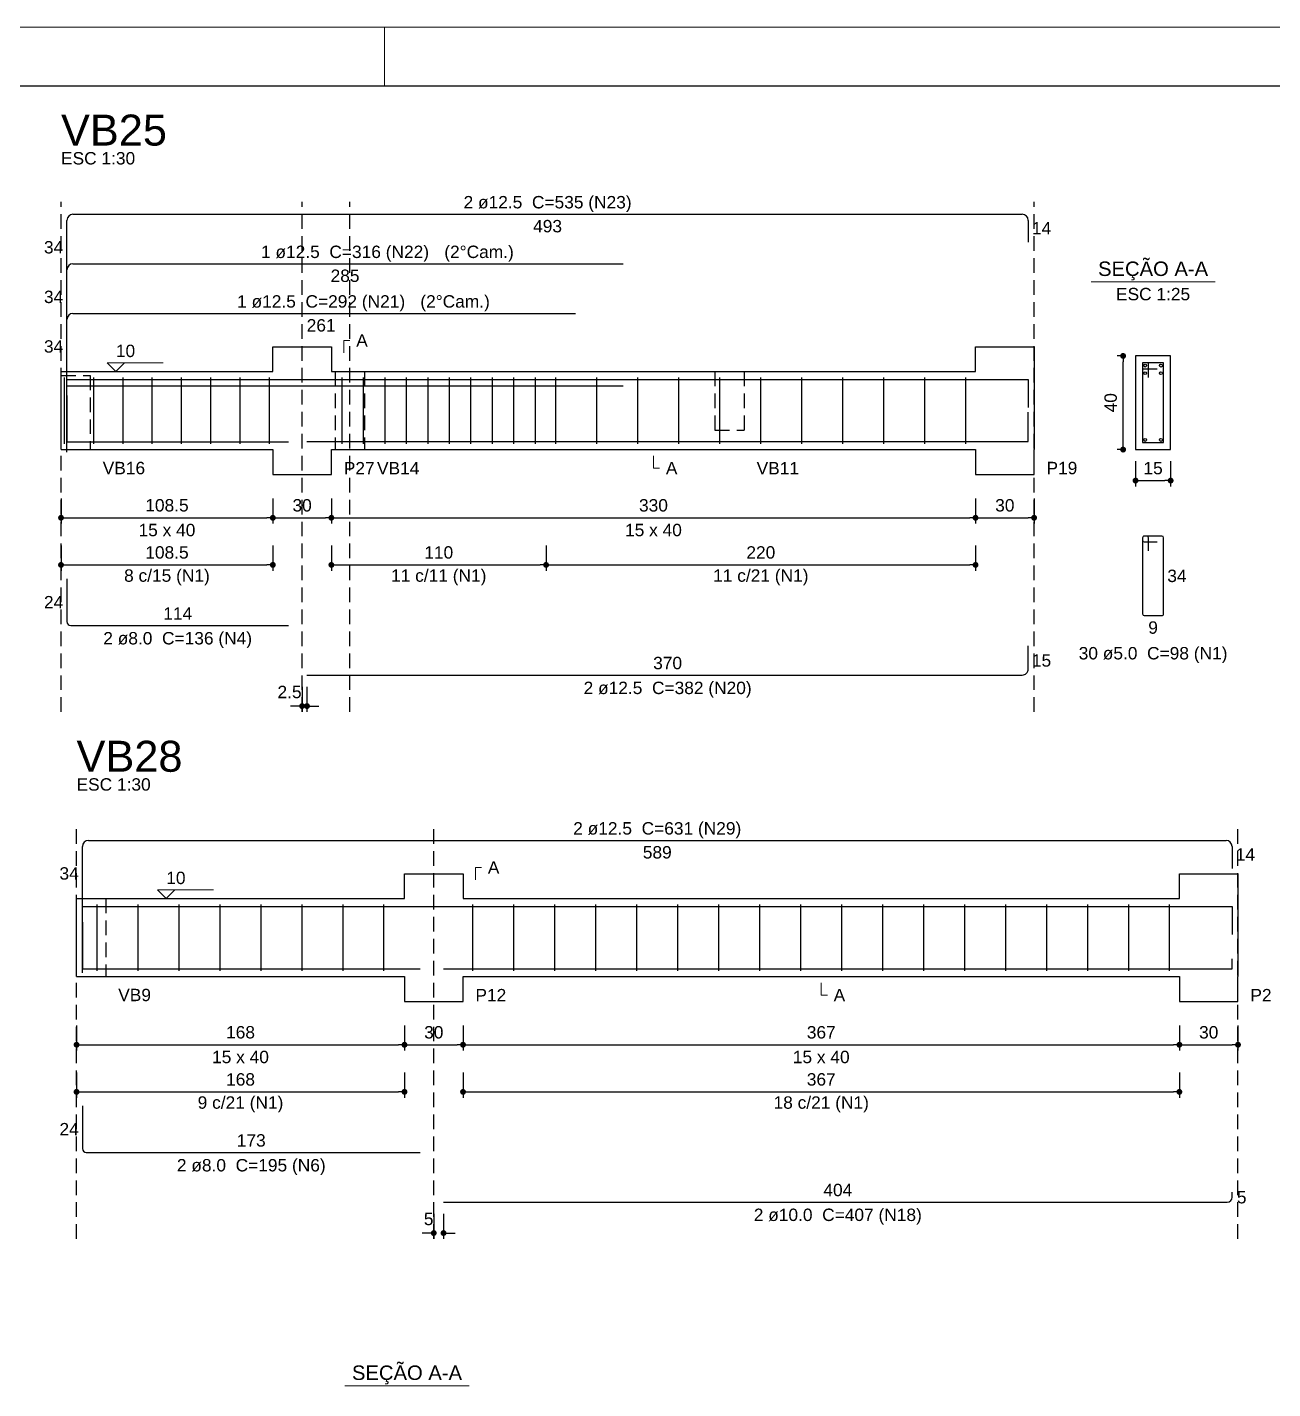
# Model space of a CAD drawing. Header units: millimetres. Extents: x 0 to 84.1, y 0 to 59.4.
# Drawn here: x 24 to 45.27, y 36.14 to 59.4 of the extents above; entities that cross this region are included whole.
import ezdxf

# ---------------------------------------------------------------- set-up
doc = ezdxf.new("R2010")
doc.units = ezdxf.units.MM
doc.header["$MEASUREMENT"] = 0
doc.linetypes.add('Dashed2', pattern=[0.375, 0.25, -0.125])
doc.layers.get('0').update_dxf_attribs({"color": 1, "lineweight": 13})
for name, color, linetype, lineweight in [('Descrição da armadura', 2, 'Continuous', 20), ('DT-Forma', 4, 'Continuous', 30), ('DT-Pontilhado', 7, 'Dashed2', 25), ('DT-Textos', 2, 'Continuous', 20), ('DT-Título', 3, 'Continuous', 25), ('FOLHA EXTERNA', 1, 'Continuous', 13), ('Folha_padrão', 3, 'Continuous', 25), ('Textos armaduras', 1, 'Continuous', 13)]:
    doc.layers.add(name, color=color, linetype=linetype, lineweight=lineweight)
for name, color, linetype in [('DT-Arm complementar', 252, 'Continuous'), ('DT-Barras na forma', 170, 'Continuous'), ('DT-Barras no corte', 170, 'Continuous'), ('DT-Barras rebatidas', 170, 'Continuous'), ('DT-Cotas', 12, 'Continuous')]:
    doc.layers.add(name, color=color, linetype=linetype)
doc.styles.add('Arial', font='')
doc.styles.get('Arial').set_extended_font_data('Arial')
doc.dimstyles.new('UM_25.000000', dxfattribs={"dimtxt": 0.18, "dimasz": 0.1, "dimexe": 0.1, "dimexo": 0.2, "dimgap": 0, "dimtad": 1, "dimtih": 1, "dimtoh": 1, "dimdec": 1, "dimlfac": 25, "dimzin": 0, "dimdsep": 46, "dimtxsty": 'Standard', "dimcen": 0.09, "dimdle": 0.1, "dimadec": 1, "dimazin": 2, "dimtfac": 1, "dimtdec": 4, "dimtofl": 0, "dimtmove": 0, "dimatfit": 3, "dimfxl": 1, "dimtolj": 1, "dimarcsym": 0})
doc.dimstyles.new('UM_30.000300', dxfattribs={"dimtxt": 0.18, "dimasz": 0.1, "dimexe": 0.1, "dimexo": 0.2, "dimgap": 0, "dimtad": 1, "dimtih": 1, "dimtoh": 1, "dimdec": 1, "dimlfac": 30.0003, "dimzin": 0, "dimdsep": 46, "dimtxsty": 'Standard', "dimcen": 0.09, "dimdle": 0.1, "dimadec": 1, "dimazin": 2, "dimtfac": 1, "dimtdec": 4, "dimtofl": 0, "dimtmove": 0, "dimatfit": 3, "dimfxl": 1, "dimtolj": 1, "dimarcsym": 0})

# ---------------------------------------------------------------- blocks, each defined once
blk = doc.blocks.new('_Dot')
at = {"color": 0, "linetype": 'ByBlock', "lineweight": -2}
blk.add_line((-0.5, 0), (-1, 0), dxfattribs=at)
at = {"color": 0, "linetype": 'ByBlock', "const_width": 0.5}
blk.add_lwpolyline([(-0.25, 0, 1), (0.25, 0, 1)], format="xyb", close=True, dxfattribs=at)
blk = doc.blocks.new('*D14')
at = {"layer": 'Defpoints', "color": 0}
for p in [(24.577, 51.55), (28.194, 51.55), (28.194, 51.021)]:
    blk.add_point(p, dxfattribs=at)
at = {"layer": 'DT-Cotas', "color": 0, "lineweight": -2}
for p, q in [((24.577, 51.35), (24.577, 50.921)), ((28.194, 51.35), (28.194, 50.921)), ((24.677, 51.021), (28.094, 51.021))]:
    blk.add_line(p, q, dxfattribs=at)
at = {"layer": 'DT-Cotas', "color": 0, "lineweight": -2, "xscale": 0.1, "yscale": 0.1, "zscale": 0.1, "rotation": 180}
blk.add_blockref('_Dot', (24.577, 51.021), dxfattribs=at)
at = {"layer": 'DT-Cotas', "color": 0, "lineweight": -2, "xscale": 0.1, "yscale": 0.1, "zscale": 0.1}
blk.add_blockref('_Dot', (28.194, 51.021), dxfattribs=at)
at = {"layer": 'DT-Cotas', "insert": (26.386, 51.233), "char_height": 0.2118, "attachment_point": 5, "rotation": 0.0057, "style": 'Arial'}
blk.add_mtext('\\A1;108.5', dxfattribs=at)
blk = doc.blocks.new('*D15')
at = {"layer": 'Defpoints', "color": 0}
for p in [(28.193847, 51.550367), (29.193847, 51.550367), (29.193847, 51.020867)]:
    blk.add_point(p, dxfattribs=at)
at = {"layer": 'DT-Cotas', "color": 0, "lineweight": -2}
for p, q in [((28.193847, 51.350367), (28.193847, 50.920867)), ((29.193847, 51.350367), (29.193847, 50.920867)), ((28.293847, 51.020867), (29.093847, 51.020867))]:
    blk.add_line(p, q, dxfattribs=at)
at = {"layer": 'DT-Cotas', "color": 0, "lineweight": -2, "xscale": 0.1, "yscale": 0.1, "zscale": 0.1, "rotation": 180}
blk.add_blockref('_Dot', (28.193847, 51.020867), dxfattribs=at)
at = {"layer": 'DT-Cotas', "color": 0, "lineweight": -2, "xscale": 0.1, "yscale": 0.1, "zscale": 0.1}
blk.add_blockref('_Dot', (29.193847, 51.020867), dxfattribs=at)
at = {"layer": 'DT-Cotas', "insert": (28.693847, 51.232667), "char_height": 0.2118, "attachment_point": 5, "rotation": 0.0057296, "style": 'Arial'}
blk.add_mtext('\\A1;30', dxfattribs=at)
blk = doc.blocks.new('*D16')
at = {"layer": 'Defpoints', "color": 0}
for p in [(29.193847, 51.550367), (40.193847, 51.550367), (40.193847, 51.020867)]:
    blk.add_point(p, dxfattribs=at)
at = {"layer": 'DT-Cotas', "color": 0, "lineweight": -2}
for p, q in [((29.193847, 51.350367), (29.193847, 50.920867)), ((40.193847, 51.350367), (40.193847, 50.920867)), ((29.293847, 51.020867), (40.093847, 51.020867))]:
    blk.add_line(p, q, dxfattribs=at)
at = {"layer": 'DT-Cotas', "color": 0, "lineweight": -2, "xscale": 0.1, "yscale": 0.1, "zscale": 0.1, "rotation": 180}
blk.add_blockref('_Dot', (29.193847, 51.020867), dxfattribs=at)
at = {"layer": 'DT-Cotas', "color": 0, "lineweight": -2, "xscale": 0.1, "yscale": 0.1, "zscale": 0.1}
blk.add_blockref('_Dot', (40.193847, 51.020867), dxfattribs=at)
at = {"layer": 'DT-Cotas', "insert": (34.693847, 51.232667), "char_height": 0.2118, "attachment_point": 5, "rotation": 0.0057296, "style": 'Arial'}
blk.add_mtext('\\A1;330', dxfattribs=at)
blk = doc.blocks.new('*D17')
at = {"layer": 'Defpoints', "color": 0}
for p in [(40.193847, 51.550367), (41.193847, 51.550367), (41.193847, 51.020867)]:
    blk.add_point(p, dxfattribs=at)
at = {"layer": 'DT-Cotas', "color": 0, "lineweight": -2}
for p, q in [((40.193847, 51.350367), (40.193847, 50.920867)), ((41.193847, 51.350367), (41.193847, 50.920867)), ((40.293847, 51.020867), (41.093847, 51.020867))]:
    blk.add_line(p, q, dxfattribs=at)
at = {"layer": 'DT-Cotas', "color": 0, "lineweight": -2, "xscale": 0.1, "yscale": 0.1, "zscale": 0.1, "rotation": 180}
blk.add_blockref('_Dot', (40.193847, 51.020867), dxfattribs=at)
at = {"layer": 'DT-Cotas', "color": 0, "lineweight": -2, "xscale": 0.1, "yscale": 0.1, "zscale": 0.1}
blk.add_blockref('_Dot', (41.193847, 51.020867), dxfattribs=at)
at = {"layer": 'DT-Cotas', "insert": (40.693847, 51.232667), "char_height": 0.2118, "attachment_point": 5, "rotation": 0.0057296, "style": 'Arial'}
blk.add_mtext('\\A1;30', dxfattribs=at)
blk = doc.blocks.new('*D18')
at = {"layer": 'Defpoints', "color": 0}
for p in [(28.693847, 48.333927), (28.77718, 48.333927), (28.693847, 47.804427)]:
    blk.add_point(p, dxfattribs=at)
at = {"layer": 'DT-Cotas', "color": 0, "lineweight": -2}
for p, q in [((28.693847, 48.133927), (28.693847, 47.704427)), ((28.77718, 48.133927), (28.77718, 47.704427)), ((28.593847, 47.804427), (28.493847, 47.804427)), ((28.87718, 47.804427), (28.97718, 47.804427))]:
    blk.add_line(p, q, dxfattribs=at)
at = {"layer": 'DT-Cotas', "color": 0, "lineweight": -2, "xscale": 0.1, "yscale": 0.1, "zscale": 0.1}
blk.add_blockref('_Dot', (28.693847, 47.804427), dxfattribs=at)
at = {"layer": 'DT-Cotas', "color": 0, "lineweight": -2, "xscale": 0.1, "yscale": 0.1, "zscale": 0.1, "rotation": 180}
blk.add_blockref('_Dot', (28.77718, 47.804427), dxfattribs=at)
at = {"layer": 'DT-Cotas', "insert": (28.479233, 48.044215), "char_height": 0.2118, "attachment_point": 5, "rotation": 0.0057296, "style": 'Arial'}
blk.add_mtext('\\A1;2.5', dxfattribs=at)
blk = doc.blocks.new('*D19')
at = {"layer": 'Defpoints', "color": 0}
for p in [(42.714147, 53.785767), (42.925947, 53.785767), (42.925947, 52.185767)]:
    blk.add_point(p, dxfattribs=at)
at = {"layer": 'DT-Cotas', "color": 0, "lineweight": -2}
for p, q in [((42.725947, 53.785767), (42.614147, 53.785767)), ((42.714147, 52.285767), (42.714147, 53.685767)), ((42.725947, 52.185767), (42.614147, 52.185767))]:
    blk.add_line(p, q, dxfattribs=at)
at = {"layer": 'DT-Cotas', "color": 0, "lineweight": -2, "xscale": 0.1, "yscale": 0.1, "zscale": 0.1}
for p, rotation in [((42.714147, 53.785767), 90), ((42.714147, 52.185767), 270)]:
    blk.add_blockref('_Dot', p, dxfattribs=dict(at, rotation=rotation))
at = {"layer": 'DT-Cotas', "insert": (42.502347, 52.985767), "char_height": 0.2118, "attachment_point": 5, "rotation": 90, "style": 'Arial'}
blk.add_mtext('\\A1;40', dxfattribs=at)
blk = doc.blocks.new('*D20')
at = {"layer": 'Defpoints', "color": 0}
for p in [(42.925947, 52.185767), (43.525947, 52.185767), (43.525947, 51.656267)]:
    blk.add_point(p, dxfattribs=at)
at = {"layer": 'DT-Cotas', "color": 0, "lineweight": -2}
for p, q in [((42.925947, 51.985767), (42.925947, 51.556267)), ((43.525947, 51.985767), (43.525947, 51.556267)), ((43.025947, 51.656267), (43.425947, 51.656267))]:
    blk.add_line(p, q, dxfattribs=at)
at = {"layer": 'DT-Cotas', "color": 0, "lineweight": -2, "xscale": 0.1, "yscale": 0.1, "zscale": 0.1, "rotation": 180}
blk.add_blockref('_Dot', (42.925947, 51.656267), dxfattribs=at)
at = {"layer": 'DT-Cotas', "color": 0, "lineweight": -2, "xscale": 0.1, "yscale": 0.1, "zscale": 0.1}
blk.add_blockref('_Dot', (43.525947, 51.656267), dxfattribs=at)
at = {"layer": 'DT-Cotas', "insert": (43.225947, 51.868067), "char_height": 0.2118, "attachment_point": 5, "rotation": 0.0057296, "style": 'Arial'}
blk.add_mtext('\\A1;15', dxfattribs=at)
blk = doc.blocks.new('*D21')
at = {"layer": 'Defpoints', "color": 0}
for p in [(24.577, 50.746), (28.194, 50.746), (28.194, 50.216)]:
    blk.add_point(p, dxfattribs=at)
at = {"layer": 'DT-Cotas', "color": 0, "lineweight": -2}
for p, q in [((24.577, 50.546), (24.577, 50.116)), ((28.194, 50.546), (28.194, 50.116)), ((24.677, 50.216), (28.094, 50.216))]:
    blk.add_line(p, q, dxfattribs=at)
at = {"layer": 'DT-Cotas', "color": 0, "lineweight": -2, "xscale": 0.1, "yscale": 0.1, "zscale": 0.1, "rotation": 180}
blk.add_blockref('_Dot', (24.577, 50.216), dxfattribs=at)
at = {"layer": 'DT-Cotas', "color": 0, "lineweight": -2, "xscale": 0.1, "yscale": 0.1, "zscale": 0.1}
blk.add_blockref('_Dot', (28.194, 50.216), dxfattribs=at)
at = {"layer": 'DT-Cotas', "insert": (26.386, 50.428), "char_height": 0.2118, "attachment_point": 5, "rotation": 0.0057, "style": 'Arial'}
blk.add_mtext('\\A1;108.5', dxfattribs=at)
blk = doc.blocks.new('*D22')
at = {"layer": 'Defpoints', "color": 0}
for p in [(29.193847, 50.745527), (32.860513, 50.745527), (32.860513, 50.216027)]:
    blk.add_point(p, dxfattribs=at)
at = {"layer": 'DT-Cotas', "color": 0, "lineweight": -2}
for p, q in [((29.193847, 50.545527), (29.193847, 50.116027)), ((32.860513, 50.545527), (32.860513, 50.116027)), ((29.293847, 50.216027), (32.760513, 50.216027))]:
    blk.add_line(p, q, dxfattribs=at)
at = {"layer": 'DT-Cotas', "color": 0, "lineweight": -2, "xscale": 0.1, "yscale": 0.1, "zscale": 0.1, "rotation": 180}
blk.add_blockref('_Dot', (29.193847, 50.216027), dxfattribs=at)
at = {"layer": 'DT-Cotas', "color": 0, "lineweight": -2, "xscale": 0.1, "yscale": 0.1, "zscale": 0.1}
blk.add_blockref('_Dot', (32.860513, 50.216027), dxfattribs=at)
at = {"layer": 'DT-Cotas', "insert": (31.02718, 50.427827), "char_height": 0.2118, "attachment_point": 5, "rotation": 0.0057296, "style": 'Arial'}
blk.add_mtext('\\A1;110', dxfattribs=at)
blk = doc.blocks.new('*D23')
at = {"layer": 'Defpoints', "color": 0}
for p in [(32.860513, 50.745527), (40.193847, 50.745527), (40.193847, 50.216027)]:
    blk.add_point(p, dxfattribs=at)
at = {"layer": 'DT-Cotas', "color": 0, "lineweight": -2}
for p, q in [((32.860513, 50.545527), (32.860513, 50.116027)), ((40.193847, 50.545527), (40.193847, 50.116027)), ((32.960513, 50.216027), (40.093847, 50.216027))]:
    blk.add_line(p, q, dxfattribs=at)
at = {"layer": 'DT-Cotas', "color": 0, "lineweight": -2, "xscale": 0.1, "yscale": 0.1, "zscale": 0.1, "rotation": 180}
blk.add_blockref('_Dot', (32.860513, 50.216027), dxfattribs=at)
at = {"layer": 'DT-Cotas', "color": 0, "lineweight": -2, "xscale": 0.1, "yscale": 0.1, "zscale": 0.1}
blk.add_blockref('_Dot', (40.193847, 50.216027), dxfattribs=at)
at = {"layer": 'DT-Cotas', "insert": (36.52718, 50.427827), "char_height": 0.2118, "attachment_point": 5, "rotation": 0.0057296, "style": 'Arial'}
blk.add_mtext('\\A1;220', dxfattribs=at)
blk = doc.blocks.new('*D40')
at = {"layer": 'Defpoints', "color": 0}
for p in [(24.842107, 42.549194), (30.442107, 42.549194), (30.442107, 42.019694)]:
    blk.add_point(p, dxfattribs=at)
at = {"layer": 'DT-Cotas', "color": 0, "lineweight": -2}
for p, q in [((24.842107, 42.349194), (24.842107, 41.919694)), ((30.442107, 42.349194), (30.442107, 41.919694)), ((24.942107, 42.019694), (30.342107, 42.019694))]:
    blk.add_line(p, q, dxfattribs=at)
at = {"layer": 'DT-Cotas', "color": 0, "lineweight": -2, "xscale": 0.1, "yscale": 0.1, "zscale": 0.1, "rotation": 180}
blk.add_blockref('_Dot', (24.842107, 42.019694), dxfattribs=at)
at = {"layer": 'DT-Cotas', "color": 0, "lineweight": -2, "xscale": 0.1, "yscale": 0.1, "zscale": 0.1}
blk.add_blockref('_Dot', (30.442107, 42.019694), dxfattribs=at)
at = {"layer": 'DT-Cotas', "insert": (27.642107, 42.231494), "char_height": 0.2118, "attachment_point": 5, "rotation": 0.0057296, "style": 'Arial'}
blk.add_mtext('\\A1;168', dxfattribs=at)
blk = doc.blocks.new('*D41')
at = {"layer": 'Defpoints', "color": 0}
for p in [(30.442107, 42.549194), (31.442107, 42.549194), (31.442107, 42.019694)]:
    blk.add_point(p, dxfattribs=at)
at = {"layer": 'DT-Cotas', "color": 0, "lineweight": -2}
for p, q in [((30.442107, 42.349194), (30.442107, 41.919694)), ((31.442107, 42.349194), (31.442107, 41.919694)), ((30.542107, 42.019694), (31.342107, 42.019694))]:
    blk.add_line(p, q, dxfattribs=at)
at = {"layer": 'DT-Cotas', "color": 0, "lineweight": -2, "xscale": 0.1, "yscale": 0.1, "zscale": 0.1, "rotation": 180}
blk.add_blockref('_Dot', (30.442107, 42.019694), dxfattribs=at)
at = {"layer": 'DT-Cotas', "color": 0, "lineweight": -2, "xscale": 0.1, "yscale": 0.1, "zscale": 0.1}
blk.add_blockref('_Dot', (31.442107, 42.019694), dxfattribs=at)
at = {"layer": 'DT-Cotas', "insert": (30.942107, 42.231494), "char_height": 0.2118, "attachment_point": 5, "rotation": 0.0057296, "style": 'Arial'}
blk.add_mtext('\\A1;30', dxfattribs=at)
blk = doc.blocks.new('*D42')
at = {"layer": 'Defpoints', "color": 0}
for p in [(31.442, 42.549), (43.675, 42.549), (43.675, 42.02)]:
    blk.add_point(p, dxfattribs=at)
at = {"layer": 'DT-Cotas', "color": 0, "lineweight": -2}
for p, q in [((31.442, 42.349), (31.442, 41.92)), ((43.675, 42.349), (43.675, 41.92)), ((31.542, 42.02), (43.575, 42.02))]:
    blk.add_line(p, q, dxfattribs=at)
at = {"layer": 'DT-Cotas', "color": 0, "lineweight": -2, "xscale": 0.1, "yscale": 0.1, "zscale": 0.1, "rotation": 180}
blk.add_blockref('_Dot', (31.442, 42.02), dxfattribs=at)
at = {"layer": 'DT-Cotas', "color": 0, "lineweight": -2, "xscale": 0.1, "yscale": 0.1, "zscale": 0.1}
blk.add_blockref('_Dot', (43.675, 42.02), dxfattribs=at)
at = {"layer": 'DT-Cotas', "insert": (37.559, 42.231), "char_height": 0.2118, "attachment_point": 5, "rotation": 0.0057, "style": 'Arial'}
blk.add_mtext('\\A1;367', dxfattribs=at)
blk = doc.blocks.new('*D43')
at = {"layer": 'Defpoints', "color": 0}
for p in [(43.67544, 42.549194), (44.67544, 42.549194), (44.67544, 42.019694)]:
    blk.add_point(p, dxfattribs=at)
at = {"layer": 'DT-Cotas', "color": 0, "lineweight": -2}
for p, q in [((43.67544, 42.349194), (43.67544, 41.919694)), ((44.67544, 42.349194), (44.67544, 41.919694)), ((43.77544, 42.019694), (44.57544, 42.019694))]:
    blk.add_line(p, q, dxfattribs=at)
at = {"layer": 'DT-Cotas', "color": 0, "lineweight": -2, "xscale": 0.1, "yscale": 0.1, "zscale": 0.1, "rotation": 180}
blk.add_blockref('_Dot', (43.67544, 42.019694), dxfattribs=at)
at = {"layer": 'DT-Cotas', "color": 0, "lineweight": -2, "xscale": 0.1, "yscale": 0.1, "zscale": 0.1}
blk.add_blockref('_Dot', (44.67544, 42.019694), dxfattribs=at)
at = {"layer": 'DT-Cotas', "insert": (44.17544, 42.231494), "char_height": 0.2118, "attachment_point": 5, "rotation": 0.0057296, "style": 'Arial'}
blk.add_mtext('\\A1;30', dxfattribs=at)
blk = doc.blocks.new('*D44')
at = {"layer": 'Defpoints', "color": 0}
for p in [(30.942107, 39.332754), (31.108774, 39.332754), (30.942107, 38.803254)]:
    blk.add_point(p, dxfattribs=at)
at = {"layer": 'DT-Cotas', "color": 0, "lineweight": -2}
for p, q in [((30.942107, 39.132754), (30.942107, 38.703254)), ((31.108774, 39.132754), (31.108774, 38.703254)), ((30.842107, 38.803254), (30.742107, 38.803254)), ((31.208774, 38.803254), (31.308774, 38.803254))]:
    blk.add_line(p, q, dxfattribs=at)
at = {"layer": 'DT-Cotas', "color": 0, "lineweight": -2, "xscale": 0.1, "yscale": 0.1, "zscale": 0.1}
blk.add_blockref('_Dot', (30.942107, 38.803254), dxfattribs=at)
at = {"layer": 'DT-Cotas', "color": 0, "lineweight": -2, "xscale": 0.1, "yscale": 0.1, "zscale": 0.1, "rotation": 180}
blk.add_blockref('_Dot', (31.108774, 38.803254), dxfattribs=at)
at = {"layer": 'DT-Cotas', "insert": (30.854573, 39.043042), "char_height": 0.2118, "attachment_point": 5, "rotation": 0.0057296, "style": 'Arial'}
blk.add_mtext('\\A1;5', dxfattribs=at)
blk = doc.blocks.new('*D47')
at = {"layer": 'Defpoints', "color": 0}
for p in [(24.842107, 41.744354), (30.442107, 41.744354), (30.442107, 41.214854)]:
    blk.add_point(p, dxfattribs=at)
at = {"layer": 'DT-Cotas', "color": 0, "lineweight": -2}
for p, q in [((24.842107, 41.544354), (24.842107, 41.114854)), ((30.442107, 41.544354), (30.442107, 41.114854)), ((24.942107, 41.214854), (30.342107, 41.214854))]:
    blk.add_line(p, q, dxfattribs=at)
at = {"layer": 'DT-Cotas', "color": 0, "lineweight": -2, "xscale": 0.1, "yscale": 0.1, "zscale": 0.1, "rotation": 180}
blk.add_blockref('_Dot', (24.842107, 41.214854), dxfattribs=at)
at = {"layer": 'DT-Cotas', "color": 0, "lineweight": -2, "xscale": 0.1, "yscale": 0.1, "zscale": 0.1}
blk.add_blockref('_Dot', (30.442107, 41.214854), dxfattribs=at)
at = {"layer": 'DT-Cotas', "insert": (27.642107, 41.426654), "char_height": 0.2118, "attachment_point": 5, "rotation": 0.0057296, "style": 'Arial'}
blk.add_mtext('\\A1;168', dxfattribs=at)
blk = doc.blocks.new('*D48')
at = {"layer": 'Defpoints', "color": 0}
for p in [(31.442, 41.744), (43.675, 41.744), (43.675, 41.215)]:
    blk.add_point(p, dxfattribs=at)
at = {"layer": 'DT-Cotas', "color": 0, "lineweight": -2}
for p, q in [((31.442, 41.544), (31.442, 41.115)), ((43.675, 41.544), (43.675, 41.115)), ((31.542, 41.215), (43.575, 41.215))]:
    blk.add_line(p, q, dxfattribs=at)
at = {"layer": 'DT-Cotas', "color": 0, "lineweight": -2, "xscale": 0.1, "yscale": 0.1, "zscale": 0.1, "rotation": 180}
blk.add_blockref('_Dot', (31.442, 41.215), dxfattribs=at)
at = {"layer": 'DT-Cotas', "color": 0, "lineweight": -2, "xscale": 0.1, "yscale": 0.1, "zscale": 0.1}
blk.add_blockref('_Dot', (43.675, 41.215), dxfattribs=at)
at = {"layer": 'DT-Cotas', "insert": (37.559, 41.427), "char_height": 0.2118, "attachment_point": 5, "rotation": 0.0057, "style": 'Arial'}
blk.add_mtext('\\A1;367', dxfattribs=at)

msp = doc.modelspace()

# ---------------------------------------------------------------- linework, layer by layer
at = {"layer": 'DT-Arm complementar'}
for p, q in [((24.6355, 52.2858), (24.6355, 53.4191)), ((25.1355, 52.2858), (25.1355, 53.4191)), ((25.6355, 52.2858), (25.6355, 53.4191)), ((26.1355, 52.2858), (26.1355, 53.4191)), ((26.6355, 52.2858), (26.6355, 53.4191)), ((27.1355, 52.2858), (27.1355, 53.4191)), ((27.6355, 52.2858), (27.6355, 53.4191)), ((28.1355, 52.2858), (28.1355, 53.4191)), ((29.3772, 52.2858), (29.3772, 53.4191)), ((29.7438, 52.2858), (29.7438, 53.4191)), ((30.1105, 52.2858), (30.1105, 53.4191)), ((30.4772, 52.2858), (30.4772, 53.4191)), ((30.8438, 52.2858), (30.8438, 53.4191)), ((31.2105, 52.2858), (31.2105, 53.4191)), ((31.5772, 52.2858), (31.5772, 53.4191)), ((31.9438, 52.2858), (31.9438, 53.4191)), ((32.3105, 52.2858), (32.3105, 53.4191)), ((32.6772, 52.2858), (32.6772, 53.4191)), ((33.0272, 52.2858), (33.0272, 53.4191)), ((33.7272, 52.2858), (33.7272, 53.4191)), ((34.4272, 52.2858), (34.4272, 53.4191)), ((35.1272, 52.2858), (35.1272, 53.4191)), ((35.8272, 52.2858), (35.8272, 53.4191)), ((36.5272, 52.2858), (36.5272, 53.4191)), ((37.2272, 52.2858), (37.2272, 53.4191)), ((37.9272, 52.2858), (37.9272, 53.4191)), ((38.6272, 52.2858), (38.6272, 53.4191)), ((39.3272, 52.2858), (39.3272, 53.4191)), ((40.0272, 52.2858), (40.0272, 53.4191)), ((25.1921, 43.2846), (25.1921, 44.4179)), ((25.8921, 43.2846), (25.8921, 44.4179)), ((26.5921, 43.2846), (26.5921, 44.4179)), ((27.2921, 43.2846), (27.2921, 44.4179)), ((27.9921, 43.2846), (27.9921, 44.4179)), ((28.6921, 43.2846), (28.6921, 44.4179)), ((29.3921, 43.2846), (29.3921, 44.4179)), ((30.0921, 43.2846), (30.0921, 44.4179)), ((31.6088, 43.2846), (31.6088, 44.4179)), ((32.3088, 43.2846), (32.3088, 44.4179)), ((33.0088, 43.2846), (33.0088, 44.4179)), ((33.7088, 43.2846), (33.7088, 44.4179)), ((34.4088, 43.2846), (34.4088, 44.4179)), ((35.1088, 43.2846), (35.1088, 44.4179)), ((35.8088, 43.2846), (35.8088, 44.4179)), ((36.5088, 43.2846), (36.5088, 44.4179)), ((37.2088, 43.2846), (37.2088, 44.4179)), ((37.9088, 43.2846), (37.9088, 44.4179)), ((38.6088, 43.2846), (38.6088, 44.4179)), ((39.3088, 43.2846), (39.3088, 44.4179)), ((40.0088, 43.2846), (40.0088, 44.4179)), ((40.7088, 43.2846), (40.7088, 44.4179)), ((41.4088, 43.2846), (41.4088, 44.4179)), ((42.1088, 43.2846), (42.1088, 44.4179)), ((42.8088, 43.2846), (42.8088, 44.4179)), ((43.5088, 43.2846), (43.5088, 44.4179))]:
    msp.add_line(p, q, dxfattribs=at)
at = {"layer": 'DT-Barras na forma'}
for p, q in [((43.1459, 53.6658), (43.0459, 53.6658)), ((43.0459, 53.6658), (43.0459, 52.3058)), ((43.4059, 53.6658), (43.0459, 53.6658)), ((43.0459, 53.6658), (43.0459, 53.5658)), ((43.0459, 53.5658), (43.2959, 53.5658)), ((43.1459, 53.4158), (43.1459, 53.6658)), ((43.4059, 52.3058), (43.4059, 53.6658)), ((43.0459, 52.3058), (43.4059, 52.3058))]:
    msp.add_line(p, q, dxfattribs=at)
for points in [[(24.6772, 52.2483), (24.6772, 53.3816), (41.0938, 53.3816), (41.0938, 52.9024)], [(24.6772, 52.1399), (24.6772, 53.2733), (33.3605, 53.2733)], [(24.6772, 52.1399), (24.6772, 53.2733), (34.1772, 53.2733)], [(24.6772, 53.1121), (24.6772, 52.3158), (28.4605, 52.3158)], [(28.7772, 52.3233), (41.0938, 52.3233), (41.0938, 52.8233)], [(24.9421, 43.2471), (24.9421, 44.3804), (44.5754, 44.3804), (44.5754, 43.9013)], [(24.9421, 44.1109), (24.9421, 43.3146), (30.7088, 43.3146)], [(31.1088, 43.3179), (44.5754, 43.3179), (44.5754, 43.4846)]]:
    msp.add_lwpolyline(points, dxfattribs=at)
at = {"layer": 'DT-Barras no corte'}
for centre in [(43.0909, 53.6208), (43.0909, 53.4908), (43.3609, 53.6208), (43.3609, 53.4908), (43.0909, 52.3508), (43.3609, 52.3508)]:
    msp.add_circle(centre, 0.025, dxfattribs=at)
at = {"layer": 'DT-Barras rebatidas'}
for p, q in [((24.6772, 55.0723), (24.6772, 56.1014)), ((24.7813, 56.2056), (40.9895, 56.2056)), ((41.0937, 56.1014), (41.0937, 55.7264)), ((24.7813, 55.3584), (34.1771, 55.3584)), ((24.6772, 54.2251), (24.6772, 55.2542)), ((24.7813, 54.5112), (33.3604, 54.5112)), ((24.6772, 53.3779), (24.6772, 54.407)), ((43.1159, 50.7091), (43.0759, 50.7091)), ((43.3759, 50.7091), (43.0759, 50.7091)), ((43.0459, 50.6791), (43.0459, 49.3791)), ((43.0459, 50.6791), (43.0459, 50.6391)), ((43.0759, 50.6091), (43.2959, 50.6091)), ((43.1459, 50.4591), (43.1459, 50.6791)), ((43.4059, 49.3791), (43.4059, 50.6791)), ((24.6772, 49.9775), (24.6772, 49.2478)), ((43.0759, 49.3491), (43.3759, 49.3491)), ((24.7438, 49.1811), (28.4605, 49.1811)), ((41.0937, 48.4381), (41.0937, 48.8339)), ((28.7772, 48.3339), (40.9896, 48.3339)), ((24.9421, 44.3767), (24.9421, 45.4059)), ((25.0463, 45.51), (44.4711, 45.51)), ((44.5752, 45.4059), (44.5752, 45.0309)), ((24.9421, 40.9763), (24.9421, 40.2466)), ((25.0088, 40.18), (30.7087, 40.18)), ((31.1088, 39.3328), (44.492, 39.3328)), ((44.5753, 39.4161), (44.5753, 39.4994))]:
    msp.add_line(p, q, dxfattribs=at)
for centre, radius, start, end in [((24.7813, 56.1014), 0.1042, 90, 179.99998), ((40.9895, 56.1014), 0.1042, 0, 90), ((24.7813, 55.2542), 0.1042, 90, 179.99998), ((24.7813, 54.407), 0.1042, 90, 179.99998), ((43.0759, 50.6791), 0.03, 90.00002, 180), ((43.0759, 50.6791), 0.03, 89.99999, 180), ((43.1159, 50.6791), 0.03, 0, 90.00002), ((43.3759, 50.6791), 0.03, 0.00002, 89.99997), ((43.0759, 50.6391), 0.03, 180, 270), ((43.0759, 49.3791), 0.03, 180, 270), ((43.3759, 49.3791), 0.03, 270, 0.00002), ((24.7438, 49.2478), 0.0667, 180, 270), ((40.9896, 48.4381), 0.1042, 270, 0.00002), ((25.0463, 45.4059), 0.1042, 90, 179.99998), ((44.4711, 45.4059), 0.1042, 0, 90), ((25.0088, 40.2466), 0.0667, 180, 270), ((44.492, 39.4161), 0.0833, 270, 0)]:
    msp.add_arc(centre, radius, start, end, dxfattribs=at)
at = {"layer": 'DT-Forma'}
for p, q in [((28.1938, 53.5191), (28.1938, 53.9427)), ((28.1938, 53.9427), (29.1938, 53.9427)), ((29.1938, 53.9427), (29.1938, 53.5191)), ((40.1938, 53.5191), (40.1938, 53.9427)), ((40.1938, 53.9427), (41.1938, 53.9427)), ((41.1938, 53.9427), (41.1938, 53.5191)), ((43.5259, 53.7858), (42.9259, 53.7858)), ((42.9259, 53.7858), (42.9259, 52.1858)), ((43.5259, 52.1858), (43.5259, 53.7858)), ((24.5772, 53.5191), (25.0772, 53.5191)), ((25.0772, 53.5191), (28.1938, 53.5191)), ((29.1938, 53.5191), (29.2605, 53.5191)), ((29.2605, 53.5191), (29.7605, 53.5191)), ((29.7605, 53.5191), (35.7438, 53.5191)), ((35.7438, 53.5191), (36.2438, 53.5191)), ((36.2438, 53.5191), (40.1938, 53.5191)), ((24.5772, 52.1858), (25.0772, 52.1858)), ((25.0772, 52.1858), (28.1938, 52.1858)), ((28.1938, 52.1858), (28.1938, 51.7622)), ((29.1938, 51.7622), (29.1938, 52.1858)), ((29.1938, 52.1858), (29.2605, 52.1858)), ((29.2605, 52.1858), (29.7605, 52.1858)), ((29.7605, 52.1858), (35.7438, 52.1858)), ((35.7438, 52.1858), (36.2438, 52.1858)), ((36.2438, 52.1858), (40.1938, 52.1858)), ((40.1938, 52.1858), (40.1938, 51.7622)), ((41.1938, 51.7622), (41.1938, 52.1858)), ((42.9259, 52.1858), (43.5259, 52.1858)), ((28.1938, 51.7622), (29.1938, 51.7622)), ((40.1938, 51.7622), (41.1938, 51.7622)), ((30.4421, 44.5179), (30.4421, 44.9415)), ((30.4421, 44.9415), (31.4421, 44.9415)), ((31.4421, 44.9415), (31.4421, 44.5179)), ((43.6754, 44.5179), (43.6754, 44.9415)), ((43.6754, 44.9415), (44.6754, 44.9415)), ((44.6754, 44.9415), (44.6754, 44.5179)), ((24.8421, 44.5179), (25.3421, 44.5179)), ((25.3421, 44.5179), (30.4421, 44.5179)), ((31.4421, 44.5179), (43.6754, 44.5179)), ((24.8421, 43.1846), (25.3421, 43.1846)), ((25.3421, 43.1846), (30.4421, 43.1846)), ((30.4421, 43.1846), (30.4421, 42.761)), ((31.4421, 42.761), (31.4421, 43.1846)), ((31.4421, 43.1846), (43.6754, 43.1846)), ((43.6754, 43.1846), (43.6754, 42.761)), ((44.6754, 42.761), (44.6754, 43.1846)), ((30.4421, 42.761), (31.4421, 42.761)), ((43.6754, 42.761), (44.6754, 42.761))]:
    msp.add_line(p, q, dxfattribs=at)
at = {"layer": 'DT-Forma', "linetype": 'Continuous'}
for p, q in [((24.5772, 52.1858), (24.5772, 53.5191)), ((41.1938, 53.5191), (41.1938, 52.1858)), ((24.8421, 43.1846), (24.8421, 44.5179)), ((44.6754, 44.5179), (44.6754, 43.1846))]:
    msp.add_line(p, q, dxfattribs=at)
at = {"layer": 'DT-Pontilhado'}
for p, q in [((24.5772, 47.7044), (24.5772, 56.4174)), ((28.6938, 47.7044), (28.6938, 56.4174)), ((29.5105, 47.7044), (29.5105, 56.4174)), ((41.1938, 47.7044), (41.1938, 56.4174)), ((29.2605, 53.5191), (29.2605, 52.1858)), ((29.7605, 53.5191), (29.7605, 52.1858)), ((35.7438, 53.5191), (35.7438, 52.5191)), ((36.2438, 53.5191), (36.2438, 52.5191)), ((24.5772, 53.4524), (25.0772, 53.4524)), ((25.0772, 53.4524), (25.0772, 52.1858)), ((35.7438, 52.5191), (36.2438, 52.5191)), ((24.8421, 38.7033), (24.8421, 45.7218)), ((30.9421, 38.7033), (30.9421, 45.7218)), ((44.6754, 38.7033), (44.6754, 45.7218)), ((25.3421, 44.5179), (25.3421, 43.1846))]:
    msp.add_line(p, q, dxfattribs=at)
at = {"layer": 'DT-Textos'}
for p, q in [((42.1669, 55.0507), (44.2849, 55.0507)), ((29.426, 36.1936), (31.544, 36.1936))]:
    msp.add_line(p, q, dxfattribs=at)
for points in [[(29.4056, 53.8368), (29.4056, 54.0486), (29.5115, 54.0486)], [(25.6622, 53.6674), (25.5139, 53.5191), (25.3657, 53.6674), (26.3188, 53.6674)], [(34.6938, 52.0799), (34.6938, 51.8681), (34.7997, 51.8681)], [(31.6539, 44.8356), (31.6539, 45.0474), (31.7598, 45.0474)], [(26.5221, 44.6662), (26.3738, 44.5179), (26.2256, 44.6662), (27.1787, 44.6662)], [(37.5588, 43.0787), (37.5588, 42.8669), (37.6647, 42.8669)]]:
    msp.add_lwpolyline(points, dxfattribs=at)
at = {"layer": 'FOLHA EXTERNA', "color": 2, "linetype": 'Continuous'}
for points in [[(0, 0), (84.1, 0), (84.1, 59.4), (0, 59.4), (0, 0)], [(30.1, 59.4), (30.1, 58.4076)]]:
    msp.add_lwpolyline(points, dxfattribs=at)
at = {"layer": 'Folha_padrão', "color": 6, "linetype": 'Continuous'}
msp.add_lwpolyline([(3, 58.4), (83.1, 58.4), (83.1, 1), (3, 1), (3, 58.4)], dxfattribs=at)

# ---------------------------------------------------------------- texts
at = {"layer": 'Descrição da armadura', "char_height": 0.2118, "attachment_point": 8, "line_spacing_factor": 0.9, "style": 'Arial'}
for s, insert, width in [('2 ø12.5  C=535 (N23)', (32.8858, 56.242), 5.738617), ('1 ø12.5  C=316 (N22)', (29.4268, 55.394), 5.738617), ('1 ø12.5  C=292 (N21)', (29.0188, 54.547), 5.738617), ('8 c/15 (N1)', (26.3855, 49.8644), 2.79576), ('11 c/11 (N1)', (31.0272, 49.8644), 3.04992), ('11 c/21 (N1)', (36.5272, 49.8644), 3.04992), ('2 ø8.0  C=136 (N4)', (26.5688, 48.794), 5.080617), ('30 ø5.0  C=98 (N1)', (43.2258, 48.538), 5.080617), ('2 ø12.5  C=382 (N20)', (34.9358, 47.946), 5.738617), ('2 ø12.5  C=631 (N29)', (34.7587, 45.5464), 5.738617), ('9 c/21 (N1)', (27.6421, 40.8633), 2.79576), ('18 c/21 (N1)', (37.5588, 40.8633), 3.04992), ('2 ø8.0  C=195 (N6)', (27.8257, 39.7924), 5.080617), ('2 ø10.0  C=407 (N18)', (37.8417, 38.9454), 5.738617)]:
    msp.add_mtext(s, dxfattribs=dict(at, insert=insert, width=width))
at = {"layer": 'DT-Textos', "line_spacing_factor": 0.798, "style": 'Arial'}
for s, insert, char_height, width, attachment_point in [('ESC 1:30', (24.5768, 57.0529), 0.2118, 2.03328, 7), ('(2%%dCam.)', (31.1218, 55.394), 0.2118, 2.03328, 7), ('SEÇÃO A-A', (43.2258, 55.075), 0.2471, 2.66868, 8), ('ESC 1:25', (43.2258, 54.7329), 0.2118, 2.03328, 8), ('(2%%dCam.)', (30.7128, 54.547), 0.2118, 2.03328, 7), ('10', (25.5138, 53.7629), 0.2118, 0.50832, 7), ('A', (29.6178, 53.9429), 0.2118, 0.25416, 7), ('VB16', (25.2888, 51.7619), 0.2118, 1.01664, 7), ('P27', (29.4058, 51.7619), 0.2118, 0.76248, 7), ('VB14', (29.9728, 51.7619), 0.2118, 1.01664, 7), ('A', (34.9058, 51.7619), 0.2118, 0.25416, 7), ('VB11', (36.4558, 51.7619), 0.2118, 1.01664, 7), ('P19', (41.4058, 51.7619), 0.2118, 0.76248, 7), ('15 x 40', (26.3858, 50.7029), 0.2118, 1.77912, 8), ('15 x 40', (34.6938, 50.7029), 0.2118, 1.77912, 8), ('ESC 1:30', (24.8417, 46.3573), 0.2118, 2.03328, 7), ('A', (31.8657, 44.9413), 0.2118, 0.25416, 7), ('10', (26.3737, 44.7613), 0.2118, 0.50832, 7), ('VB9', (25.5537, 42.7613), 0.2118, 0.76248, 7), ('P12', (31.6537, 42.7613), 0.2118, 0.76248, 7), ('A', (37.7707, 42.7613), 0.2118, 0.25416, 7), ('P2', (44.8877, 42.7613), 0.2118, 0.50832, 7), ('15 x 40', (27.6417, 41.7023), 0.2118, 1.77912, 8), ('15 x 40', (37.5587, 41.7023), 0.2118, 1.77912, 8), ('SEÇÃO A-A', (30.4851, 36.2181), 0.2471, 2.66868, 8)]:
    msp.add_mtext(s, dxfattribs=dict(at, insert=insert, char_height=char_height, width=width, attachment_point=attachment_point))
at = {"layer": 'DT-Título', "char_height": 0.5295, "width": 2.5416, "attachment_point": 7, "line_spacing_factor": 0.798, "style": 'Arial'}
for s, insert in [('VB25', (24.5768, 57.3707)), ('VB28', (24.8417, 46.6752))]:
    msp.add_mtext(s, dxfattribs=dict(at, insert=insert))
at = {"layer": 'Textos armaduras', "char_height": 0.2118, "line_spacing_factor": 0.9, "style": 'Arial'}
for s, insert, width, attachment_point in [('493', (32.8854, 56.1083), 1.387001, 2), ('14', (41.1563, 56.0719), 1.058001, 1), ('34', (24.6146, 55.533), 1.058001, 9), ('285', (29.4271, 55.2611), 1.387001, 2), ('34', (24.6146, 54.6858), 1.058001, 9), ('261', (29.0188, 54.4139), 1.387001, 2), ('34', (24.6146, 53.8386), 1.058001, 9), ('34', (43.4685, 50.135), 1.058001, 1), ('24', (24.6146, 49.4734), 1.058001, 9), ('114', (26.5688, 49.2784), 1.387001, 8), ('9', (43.2259, 49.2518), 0.729, 2), ('370', (34.9355, 48.4312), 1.387001, 8), ('15', (41.1563, 48.6898), 1.058001, 1), ('589', (34.7587, 45.4127), 1.387001, 2), ('14', (44.6378, 45.3763), 1.058001, 1), ('34', (24.8795, 44.8375), 1.058001, 9), ('24', (24.8795, 40.4722), 1.058001, 9), ('173', (27.8254, 40.2773), 1.387001, 8), ('404', (37.842, 39.43), 1.387001, 8), ('5', (44.6566, 39.522), 0.729, 1)]:
    msp.add_mtext(s, dxfattribs=dict(at, insert=insert, width=width, attachment_point=attachment_point))

# ---------------------------------------------------------------- dimensions: what is measured, and where the dimension line sits
at = {"layer": 'DT-Cotas'}
for base, p1, p2, angle, dimstyle, override, picture, middle, dimtype, turn in [((42.7141, 53.7858), (42.9259, 52.1858), (42.9259, 53.7858), 90, 'UM_25.000000', {"dimtxt": 0.2118, "dimasz": 0.1, "dimexe": 0.1, "dimexo": 0.2, "dimtad": 1, "dimtih": 0, "dimtoh": 0, "dimdec": 1, "dimlfac": 25, "dimzin": 8, "dimtxsty": 'Arial', "dimblk": 'Dot', "dimblk1": 'Dot', "dimblk2": 'Dot', "dimsah": 1, "dimdle": 0.1, "dimse1": 0, "dimse2": 0, "dimclrt": 256, "dimadec": 1, "dimazin": 3, "dimtmove": 2, "dimldrblk": 'Dot'}, '*D19', (42.5023, 52.9858), 160, 90), ((28.6938, 47.8044), (28.7772, 48.3339), (28.6938, 48.3339), 180, 'UM_30.000300', {"dimtxt": 0.2118, "dimasz": 0.1, "dimexe": 0.1, "dimexo": 0.2, "dimtad": 1, "dimtih": 0, "dimtoh": 0, "dimdec": 1, "dimlfac": 30.0003, "dimzin": 8, "dimtxsty": 'Arial', "dimblk": 'Dot', "dimblk1": 'Dot', "dimblk2": 'Dot', "dimsah": 1, "dimdle": 0.1, "dimse1": 0, "dimse2": 0, "dimclrt": 256, "dimadec": 1, "dimazin": 3, "dimtmove": 2, "dimldrblk": 'Dot'}, '*D18', (28.4792, 48.0442), 161, 0.00573), ((30.9421, 38.8033), (31.1088, 39.3328), (30.9421, 39.3328), 180, 'UM_30.000300', {"dimtxt": 0.2118, "dimasz": 0.1, "dimexe": 0.1, "dimexo": 0.2, "dimtad": 1, "dimtih": 0, "dimtoh": 0, "dimdec": 1, "dimlfac": 30.0003, "dimzin": 8, "dimtxsty": 'Arial', "dimblk": 'Dot', "dimblk1": 'Dot', "dimblk2": 'Dot', "dimsah": 1, "dimdle": 0.1, "dimse1": 0, "dimse2": 0, "dimclrt": 256, "dimadec": 1, "dimazin": 3, "dimtmove": 2, "dimldrblk": 'Dot'}, '*D44', (30.8546, 39.043), 161, 0.00573)]:
    dim = msp.add_linear_dim(base=base, p1=p1, p2=p2, angle=angle, dimstyle=dimstyle, override=override, dxfattribs=at)
    dim.commit()
    dim.dimension.update_dxf_attribs({"geometry": picture, "text_midpoint": middle, "dimtype": dimtype, "text_rotation": turn})
for base, p1, p2, dimstyle, override, picture, middle in [((43.5259, 51.6563), (42.9259, 52.1858), (43.5259, 52.1858), 'UM_25.000000', {"dimtxt": 0.2118, "dimasz": 0.1, "dimexe": 0.1, "dimexo": 0.2, "dimtad": 1, "dimtih": 0, "dimtoh": 0, "dimdec": 1, "dimlfac": 25, "dimzin": 8, "dimtxsty": 'Arial', "dimblk": 'Dot', "dimblk1": 'Dot', "dimblk2": 'Dot', "dimsah": 1, "dimdle": 0.1, "dimse1": 0, "dimse2": 0, "dimclrt": 256, "dimadec": 1, "dimazin": 3, "dimtmove": 2, "dimldrblk": 'Dot'}, '*D20', (43.2259, 51.8681)), ((28.1938, 51.0209), (24.5772, 51.5504), (28.1938, 51.5504), 'UM_30.000300', {"dimtxt": 0.2118, "dimasz": 0.1, "dimexe": 0.1, "dimexo": 0.2, "dimtad": 1, "dimtih": 0, "dimtoh": 0, "dimdec": 1, "dimlfac": 30.0003, "dimzin": 8, "dimtxsty": 'Arial', "dimblk": 'Dot', "dimblk1": 'Dot', "dimblk2": 'Dot', "dimsah": 1, "dimdle": 0.1, "dimse1": 0, "dimse2": 0, "dimclrt": 256, "dimadec": 1, "dimazin": 3, "dimtmove": 2, "dimldrblk": 'Dot'}, '*D14', (26.3855, 51.2327)), ((29.1938, 51.0209), (28.1938, 51.5504), (29.1938, 51.5504), 'UM_30.000300', {"dimtxt": 0.2118, "dimasz": 0.1, "dimexe": 0.1, "dimexo": 0.2, "dimtad": 1, "dimtih": 0, "dimtoh": 0, "dimdec": 1, "dimlfac": 30.0003, "dimzin": 8, "dimtxsty": 'Arial', "dimblk": 'Dot', "dimblk1": 'Dot', "dimblk2": 'Dot', "dimsah": 1, "dimdle": 0.1, "dimse1": 0, "dimse2": 0, "dimclrt": 256, "dimadec": 1, "dimazin": 3, "dimtmove": 2, "dimldrblk": 'Dot'}, '*D15', (28.6938, 51.2327)), ((40.1938, 51.0209), (29.1938, 51.5504), (40.1938, 51.5504), 'UM_30.000300', {"dimtxt": 0.2118, "dimasz": 0.1, "dimexe": 0.1, "dimexo": 0.2, "dimtad": 1, "dimtih": 0, "dimtoh": 0, "dimdec": 1, "dimlfac": 30.0003, "dimzin": 8, "dimtxsty": 'Arial', "dimblk": 'Dot', "dimblk1": 'Dot', "dimblk2": 'Dot', "dimsah": 1, "dimdle": 0.1, "dimse1": 0, "dimse2": 0, "dimclrt": 256, "dimadec": 1, "dimazin": 3, "dimtmove": 2, "dimldrblk": 'Dot'}, '*D16', (34.6938, 51.2327)), ((41.1938, 51.0209), (40.1938, 51.5504), (41.1938, 51.5504), 'UM_30.000300', {"dimtxt": 0.2118, "dimasz": 0.1, "dimexe": 0.1, "dimexo": 0.2, "dimtad": 1, "dimtih": 0, "dimtoh": 0, "dimdec": 1, "dimlfac": 30.0003, "dimzin": 8, "dimtxsty": 'Arial', "dimblk": 'Dot', "dimblk1": 'Dot', "dimblk2": 'Dot', "dimsah": 1, "dimdle": 0.1, "dimse1": 0, "dimse2": 0, "dimclrt": 256, "dimadec": 1, "dimazin": 3, "dimtmove": 2, "dimldrblk": 'Dot'}, '*D17', (40.6938, 51.2327)), ((28.1938, 50.216), (24.5772, 50.7455), (28.1938, 50.7455), 'UM_30.000300', {"dimtxt": 0.2118, "dimasz": 0.1, "dimexe": 0.1, "dimexo": 0.2, "dimtad": 1, "dimtih": 0, "dimtoh": 0, "dimdec": 1, "dimlfac": 30.0003, "dimzin": 8, "dimtxsty": 'Arial', "dimblk": 'Dot', "dimblk1": 'Dot', "dimblk2": 'Dot', "dimsah": 1, "dimdle": 0.1, "dimse1": 0, "dimse2": 0, "dimclrt": 256, "dimadec": 1, "dimazin": 3, "dimtmove": 2, "dimldrblk": 'Dot'}, '*D21', (26.3855, 50.4278)), ((32.8605, 50.216), (29.1938, 50.7455), (32.8605, 50.7455), 'UM_30.000300', {"dimtxt": 0.2118, "dimasz": 0.1, "dimexe": 0.1, "dimexo": 0.2, "dimtad": 1, "dimtih": 0, "dimtoh": 0, "dimdec": 1, "dimlfac": 30.0003, "dimzin": 8, "dimtxsty": 'Arial', "dimblk": 'Dot', "dimblk1": 'Dot', "dimblk2": 'Dot', "dimsah": 1, "dimdle": 0.1, "dimse1": 0, "dimse2": 0, "dimclrt": 256, "dimadec": 1, "dimazin": 3, "dimtmove": 2, "dimldrblk": 'Dot'}, '*D22', (31.0272, 50.4278)), ((40.1938, 50.216), (32.8605, 50.7455), (40.1938, 50.7455), 'UM_30.000300', {"dimtxt": 0.2118, "dimasz": 0.1, "dimexe": 0.1, "dimexo": 0.2, "dimtad": 1, "dimtih": 0, "dimtoh": 0, "dimdec": 1, "dimlfac": 30.0003, "dimzin": 8, "dimtxsty": 'Arial', "dimblk": 'Dot', "dimblk1": 'Dot', "dimblk2": 'Dot', "dimsah": 1, "dimdle": 0.1, "dimse1": 0, "dimse2": 0, "dimclrt": 256, "dimadec": 1, "dimazin": 3, "dimtmove": 2, "dimldrblk": 'Dot'}, '*D23', (36.5272, 50.4278)), ((30.4421, 42.0197), (24.8421, 42.5492), (30.4421, 42.5492), 'UM_30.000300', {"dimtxt": 0.2118, "dimasz": 0.1, "dimexe": 0.1, "dimexo": 0.2, "dimtad": 1, "dimtih": 0, "dimtoh": 0, "dimdec": 1, "dimlfac": 30.0003, "dimzin": 8, "dimtxsty": 'Arial', "dimblk": 'Dot', "dimblk1": 'Dot', "dimblk2": 'Dot', "dimsah": 1, "dimdle": 0.1, "dimse1": 0, "dimse2": 0, "dimclrt": 256, "dimadec": 1, "dimazin": 3, "dimtmove": 2, "dimldrblk": 'Dot'}, '*D40', (27.6421, 42.2315)), ((31.4421, 42.0197), (30.4421, 42.5492), (31.4421, 42.5492), 'UM_30.000300', {"dimtxt": 0.2118, "dimasz": 0.1, "dimexe": 0.1, "dimexo": 0.2, "dimtad": 1, "dimtih": 0, "dimtoh": 0, "dimdec": 1, "dimlfac": 30.0003, "dimzin": 8, "dimtxsty": 'Arial', "dimblk": 'Dot', "dimblk1": 'Dot', "dimblk2": 'Dot', "dimsah": 1, "dimdle": 0.1, "dimse1": 0, "dimse2": 0, "dimclrt": 256, "dimadec": 1, "dimazin": 3, "dimtmove": 2, "dimldrblk": 'Dot'}, '*D41', (30.9421, 42.2315)), ((43.6754, 42.0197), (31.4421, 42.5492), (43.6754, 42.5492), 'UM_30.000300', {"dimtxt": 0.2118, "dimasz": 0.1, "dimexe": 0.1, "dimexo": 0.2, "dimtad": 1, "dimtih": 0, "dimtoh": 0, "dimdec": 1, "dimlfac": 30.0003, "dimzin": 8, "dimtxsty": 'Arial', "dimblk": 'Dot', "dimblk1": 'Dot', "dimblk2": 'Dot', "dimsah": 1, "dimdle": 0.1, "dimse1": 0, "dimse2": 0, "dimclrt": 256, "dimadec": 1, "dimazin": 3, "dimtmove": 2, "dimldrblk": 'Dot'}, '*D42', (37.5588, 42.2315)), ((44.6754, 42.0197), (43.6754, 42.5492), (44.6754, 42.5492), 'UM_30.000300', {"dimtxt": 0.2118, "dimasz": 0.1, "dimexe": 0.1, "dimexo": 0.2, "dimtad": 1, "dimtih": 0, "dimtoh": 0, "dimdec": 1, "dimlfac": 30.0003, "dimzin": 8, "dimtxsty": 'Arial', "dimblk": 'Dot', "dimblk1": 'Dot', "dimblk2": 'Dot', "dimsah": 1, "dimdle": 0.1, "dimse1": 0, "dimse2": 0, "dimclrt": 256, "dimadec": 1, "dimazin": 3, "dimtmove": 2, "dimldrblk": 'Dot'}, '*D43', (44.1754, 42.2315)), ((30.4421, 41.2149), (24.8421, 41.7444), (30.4421, 41.7444), 'UM_30.000300', {"dimtxt": 0.2118, "dimasz": 0.1, "dimexe": 0.1, "dimexo": 0.2, "dimtad": 1, "dimtih": 0, "dimtoh": 0, "dimdec": 1, "dimlfac": 30.0003, "dimzin": 8, "dimtxsty": 'Arial', "dimblk": 'Dot', "dimblk1": 'Dot', "dimblk2": 'Dot', "dimsah": 1, "dimdle": 0.1, "dimse1": 0, "dimse2": 0, "dimclrt": 256, "dimadec": 1, "dimazin": 3, "dimtmove": 2, "dimldrblk": 'Dot'}, '*D47', (27.6421, 41.4267)), ((43.6754, 41.2149), (31.4421, 41.7444), (43.6754, 41.7444), 'UM_30.000300', {"dimtxt": 0.2118, "dimasz": 0.1, "dimexe": 0.1, "dimexo": 0.2, "dimtad": 1, "dimtih": 0, "dimtoh": 0, "dimdec": 1, "dimlfac": 30.0003, "dimzin": 8, "dimtxsty": 'Arial', "dimblk": 'Dot', "dimblk1": 'Dot', "dimblk2": 'Dot', "dimsah": 1, "dimdle": 0.1, "dimse1": 0, "dimse2": 0, "dimclrt": 256, "dimadec": 1, "dimazin": 3, "dimtmove": 2, "dimldrblk": 'Dot'}, '*D48', (37.5588, 41.4267))]:
    dim = msp.add_linear_dim(base=base, p1=p1, p2=p2, dimstyle=dimstyle, override=override, dxfattribs=at)
    dim.commit()
    dim.dimension.update_dxf_attribs({"geometry": picture, "text_midpoint": middle, "dimtype": 160, "text_rotation": 0.00573})

doc.saveas('drawing.dxf')
